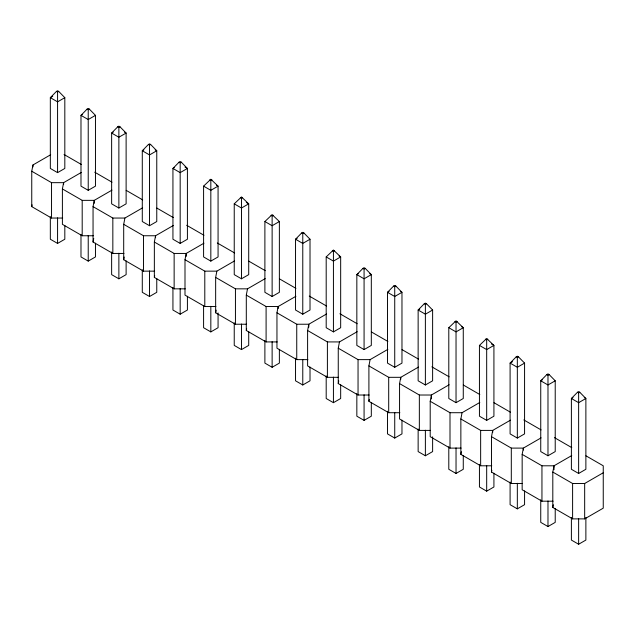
<?xml version="1.0" encoding="UTF-8"?>
<svg xmlns="http://www.w3.org/2000/svg" width="635" height="635" viewBox="0 0 635 635"><rect width="100%" height="100%" fill="white"/><g stroke="black" fill="none" stroke-linecap="round" stroke-linejoin="round"><path stroke-width="0.95" d="M62.682 218.051L51.538 218.051L31.75 206.629L31.75 171.236L32.956 164.965L50.697 154.726M31.75 206.629L32.091 204.835M93.329 235.752L82.193 235.752L62.397 224.322L62.397 188.936L63.611 182.666L81.343 172.418M123.984 253.444L112.839 253.444L93.051 242.022L93.051 206.629L94.258 200.358L111.998 190.119M93.051 242.022L93.742 238.435M154.63 271.145L143.494 271.145L123.698 259.715L123.698 224.322L124.904 218.051L142.645 207.812M123.698 259.715L124.222 257.032M185.285 288.838L174.141 288.838L154.353 277.416L154.353 242.022L155.559 235.752L173.299 225.512M154.353 277.416L154.694 275.622M215.932 306.538L204.795 306.538L184.999 295.108L184.999 259.715L186.206 253.444L203.946 243.205M246.578 324.231L235.442 324.231L215.654 312.801L215.654 277.416L216.86 271.145L234.601 260.898M215.654 312.801L216.17 310.118M277.233 341.924L266.097 341.924L246.301 330.502L246.301 295.108L247.507 288.838L265.247 278.598M246.301 330.502L246.65 328.708M307.88 359.624L296.743 359.624L276.955 348.194L276.955 312.801L278.162 306.53L295.902 296.291M338.534 377.317L327.398 377.317L307.602 365.895L307.602 330.502L308.808 324.231L326.549 313.992M369.181 395.018L358.045 395.018L338.257 383.588L338.257 348.194L339.463 341.924L357.203 331.684M338.257 383.588L338.772 380.905M399.836 412.71L388.699 412.71L368.903 401.288L368.903 365.895L370.11 359.624L387.85 349.377M368.903 401.288L369.252 399.494M430.482 430.403L419.346 430.403L399.558 418.981L399.558 383.588L400.764 377.317L418.505 367.078M461.137 448.104L450.001 448.104L430.205 436.674L430.205 401.28L431.411 395.018L449.151 384.77M491.784 465.796L480.647 465.796L460.859 454.374L460.859 418.981L462.066 412.71L479.806 402.471M460.859 454.374L461.375 451.683M522.438 483.497L511.302 483.497L491.506 472.067L491.506 436.674L492.712 430.403L510.453 420.164M491.506 472.067L491.855 470.273M553.085 501.19L541.949 501.19L522.16 489.768L522.16 454.374L523.367 448.104L541.107 437.856M585.93 455.803L603.25 465.796L603.25 508.159L584.668 518.882L572.603 518.882L552.807 507.46L552.807 472.067L554.014 465.796L571.754 455.557M552.807 507.46L553.323 504.769M56.467 91.392L50.332 97.663L50.332 168.45L57.571 172.633L64.818 168.45L64.818 97.663L58.682 91.392L57.571 90.757L56.467 91.392L57.571 92.035L58.682 91.392M87.114 109.093L80.986 115.364L80.986 186.142L88.225 190.325L95.464 186.142L95.464 115.364L89.337 109.093L88.225 108.45L87.114 109.093L88.225 109.728L89.337 109.093M117.761 126.786L111.633 133.056L111.633 203.843L118.872 208.026L126.119 203.843L126.119 133.056L119.983 126.786L118.872 126.143L117.761 126.786L118.872 127.429L119.983 126.786M148.415 144.486L142.288 150.757L142.288 221.536L149.527 225.719L156.766 221.536L156.766 150.757L150.638 144.486L149.527 143.843L148.415 144.486L149.527 145.121L150.638 144.486M179.062 162.179L172.934 168.45L172.934 239.236L180.173 243.411L187.412 239.236L187.412 168.45L181.285 162.179L180.173 161.536L179.062 162.179L180.173 162.822L181.285 162.179M203.589 186.142L210.828 179.237L218.067 186.142L218.067 256.929L210.828 261.112L203.589 256.929L203.589 186.142L210.828 190.325L218.067 186.142L216.456 185.214M234.236 203.843L241.475 196.929L248.714 203.843L248.714 274.63L241.475 278.805L234.236 274.63L234.236 203.843L241.475 208.018L248.714 203.843L246.301 202.446M264.89 221.536L272.129 214.622L279.368 221.536L279.368 292.322L272.129 296.505L264.89 292.322L264.89 221.536L272.129 225.719L279.368 221.536M301.665 232.966L295.537 239.236L295.537 310.015L302.776 314.198L310.015 310.015L310.015 239.236L303.887 232.966L302.776 232.323L301.665 232.966L302.776 233.601L303.887 232.966M326.192 256.929L333.431 250.015L340.67 256.929L340.67 327.716L333.431 331.891L326.192 327.716L326.192 256.929L333.431 261.112L340.67 256.929L339.058 256M362.966 268.351L356.838 274.622L356.838 345.408L364.077 349.591L371.316 345.408L371.316 274.622L365.188 268.351L364.077 267.716L362.966 268.351L364.077 268.994L365.188 268.351M393.621 286.052L387.493 292.322L387.493 363.109L394.732 367.284L401.971 363.109L401.971 292.322L395.843 286.052L394.732 285.409L393.621 286.052L394.732 286.695L395.843 286.052M424.267 303.744L418.14 310.015L418.14 380.802L425.379 384.985L432.618 380.802L432.618 310.015L426.49 303.744L425.379 303.101L424.267 303.744L425.379 304.387L426.49 303.744M448.794 327.716L456.033 320.802L463.272 327.716L463.272 398.494L456.033 402.677L448.794 398.494L448.794 327.716L456.033 331.891L463.272 327.716L461.661 326.787M479.441 345.408L486.68 338.495L493.919 345.408L493.919 416.195L486.68 420.37L479.441 416.195L479.441 345.408L486.68 349.591L493.919 345.408L491.506 344.011M516.223 356.83L510.095 363.101L510.095 433.888L517.334 438.071L524.573 433.888L524.573 363.101L518.446 356.83L517.334 356.195L516.223 356.83L517.334 357.473L518.446 356.83M546.87 374.531L540.742 380.802L540.742 451.588L547.981 455.763L555.22 451.588L555.22 380.802L549.092 374.531L547.981 373.888L546.87 374.531L547.981 375.174L549.092 374.531M577.525 392.224L571.389 398.494L571.389 469.281L578.636 473.464L585.875 469.281L585.875 398.494L579.747 392.224L578.636 391.589L577.525 392.224L578.636 392.867L579.747 392.224M52.745 96.274L50.332 97.663L57.571 101.846L64.818 97.663M82.59 114.435L80.986 115.364L88.225 119.539L95.464 115.364M113.244 132.128L111.633 133.056L118.872 137.239L126.119 133.056L124.508 132.128M143.891 149.82L142.288 150.757L149.527 154.932L156.766 150.757L155.154 149.82M174.546 167.521L172.934 168.45L180.173 172.633L187.412 168.45L184.999 167.053M50.332 216.622L50.332 239.236L57.571 243.411L64.818 239.236L64.818 225.473M209.717 179.872L210.828 180.515L211.939 179.872M80.986 234.323L80.986 256.929L88.225 261.112L95.464 256.929L95.464 243.165M240.363 197.572L241.475 198.215L242.586 197.572M111.633 252.016L111.633 274.63L118.872 278.805L126.119 274.63L126.119 260.866M271.018 215.265L272.129 215.908L273.24 215.265M142.288 269.708L142.288 292.322L149.527 296.505L156.766 292.322L156.766 278.559M297.148 238.308L295.537 239.236L302.776 243.411L310.015 239.236M172.934 287.409L172.934 310.015L180.173 314.198L187.412 310.015L187.412 296.251M332.319 250.658L333.431 251.301L334.542 250.658M203.589 306.086L203.589 327.716L210.828 331.899L218.067 327.716L218.067 312.968M358.45 273.693L356.838 274.622L364.077 278.805L371.316 274.622L369.713 273.693M234.236 322.802L234.236 345.408L241.475 349.591L248.714 345.408L248.714 331.645M389.096 291.394L387.493 292.322L394.732 296.497L401.971 292.322L400.36 291.394M264.89 340.495L264.89 363.109L272.129 367.284L279.368 363.109L279.368 349.345M419.751 309.086L418.14 310.015L425.379 314.198L432.618 310.015M295.537 358.188L295.537 380.802L302.776 384.985L310.015 380.802L310.015 367.038M454.922 321.445L456.033 322.08L457.144 321.445M326.192 375.888L326.192 398.502L333.431 402.677L340.67 398.502L340.67 384.731M485.569 339.138L486.68 339.781L487.791 339.138M356.838 393.581L356.838 416.195L364.077 420.378L371.316 416.195L371.316 402.431M512.508 361.712L510.095 363.101L517.334 367.284L524.573 363.101M387.493 411.282L387.493 433.888L394.732 438.071L401.971 433.888L401.971 420.124M542.353 379.873L540.742 380.802L547.981 384.977L555.22 380.802M418.14 428.974L418.14 451.588L425.379 455.763L432.618 451.588L432.618 436.84M573 397.566L571.389 398.494L578.636 402.677L585.875 398.494L584.264 397.566M448.794 446.667L448.794 469.281L456.033 473.464L463.272 469.281L463.272 455.517M479.441 464.368L479.441 486.981L486.68 491.157L493.919 486.981L493.919 473.218M510.095 482.06L510.095 504.674L517.334 508.857L524.573 504.674L524.573 490.911M552.807 472.067L572.603 483.497L584.668 483.497L603.25 472.765M540.742 499.761L540.742 522.367L547.981 526.55L555.22 522.367L555.22 508.603M571.389 517.454L571.389 540.067L578.636 544.243L585.875 540.067L585.875 517.454M31.75 171.236L51.538 182.666L63.611 182.666L63.611 184.626M62.397 188.936L82.193 200.358L94.258 200.358L94.258 203.311M93.051 206.629L112.839 218.051L124.904 218.051M123.698 224.322L143.494 235.752L155.559 235.752L155.559 237.72M154.353 242.022L174.141 253.444L186.206 253.444L186.206 256.397M184.999 259.715L204.795 271.145L216.86 271.145M215.654 277.416L235.442 288.838L247.507 288.838M246.301 295.108L266.097 306.53L278.162 306.53L278.162 308.499M276.955 312.801L296.743 324.231L308.808 324.231L308.808 327.176M307.602 330.502L327.398 341.924L339.463 341.924M338.257 348.194L358.045 359.624L370.11 359.624M368.903 365.895L388.699 377.317L400.764 377.317L400.764 379.285M399.558 383.588L419.346 395.018L431.411 395.018L431.411 398.947M430.205 401.28L450.001 412.71L462.066 412.71M460.859 418.981L480.647 430.403L492.712 430.403L492.712 432.371M491.506 436.674L511.302 448.104L523.367 448.104L523.367 450.064M522.16 454.374L541.949 465.796L554.014 465.796L554.014 469.733M64.048 154.495L81.367 164.489M94.702 172.188L112.014 182.189M126.174 190.357L142.669 199.882M156.829 208.058L173.315 217.575M186.65 225.274L203.97 235.275M217.305 242.975L234.617 252.968M248.777 261.144L265.271 270.669M279.432 278.844L295.918 288.361M309.253 296.061L326.573 306.054M339.908 313.753L357.219 323.755M371.38 331.93L387.874 341.447M402.026 349.623L418.521 359.148M431.856 366.847L449.175 376.841M463.328 385.016L479.822 394.541M493.982 402.709L510.476 412.234M523.811 419.933L541.123 429.927M554.458 437.626L571.778 447.627M584.668 483.497L584.668 518.882M578.636 392.867L578.636 473.464M578.636 518.684L578.636 544.243M572.603 483.497L572.603 518.882M547.981 375.174L547.981 455.763M547.981 500.991L547.981 526.55M541.949 465.796L541.949 501.19M517.334 357.473L517.334 438.071M517.334 483.291L517.334 508.857M511.302 448.104L511.302 483.497M486.68 339.781L486.68 420.37M486.68 465.598L486.68 491.157M480.647 430.403L480.647 465.796M456.033 322.08L456.033 402.677M456.033 447.897L456.033 473.464M450.001 412.71L450.001 448.104M425.379 304.387L425.379 384.985M425.379 430.205L425.379 455.763M419.346 395.018L419.346 430.403M394.732 286.695L394.732 367.284M394.732 412.512L394.732 438.071M388.699 377.317L388.699 412.71M364.077 268.994L364.077 349.591M364.077 394.811L364.077 420.378M358.045 359.624L358.045 395.018M333.431 251.301L333.431 331.891M333.431 377.119L333.431 402.677M327.398 341.924L327.398 377.317M302.776 233.601L302.776 314.198M302.776 359.418L302.776 384.985M296.743 324.231L296.743 359.624M272.129 215.908L272.129 296.505M272.129 341.725L272.129 367.284M266.097 306.53L266.097 341.924M241.475 198.215L241.475 278.805M241.475 324.033L241.475 349.591M235.442 288.838L235.442 324.231M210.828 180.515L210.828 261.112M210.828 306.332L210.828 331.899M204.795 271.145L204.795 306.538M180.173 162.822L180.173 243.411M180.173 288.639L180.173 314.198M174.141 253.444L174.141 288.838M149.527 145.121L149.527 225.719M149.527 270.939L149.527 296.505M143.494 235.752L143.494 271.145M118.872 127.429L118.872 208.026M118.872 253.246L118.872 278.805M112.839 218.051L112.839 253.444M88.225 109.728L88.225 190.325M88.225 235.553L88.225 261.112M82.193 200.358L82.193 235.752M57.571 92.035L57.571 172.633M57.571 217.853L57.571 243.411M51.538 182.666L51.538 218.051M32.956 164.965L32.956 166.934"/></g></svg>
